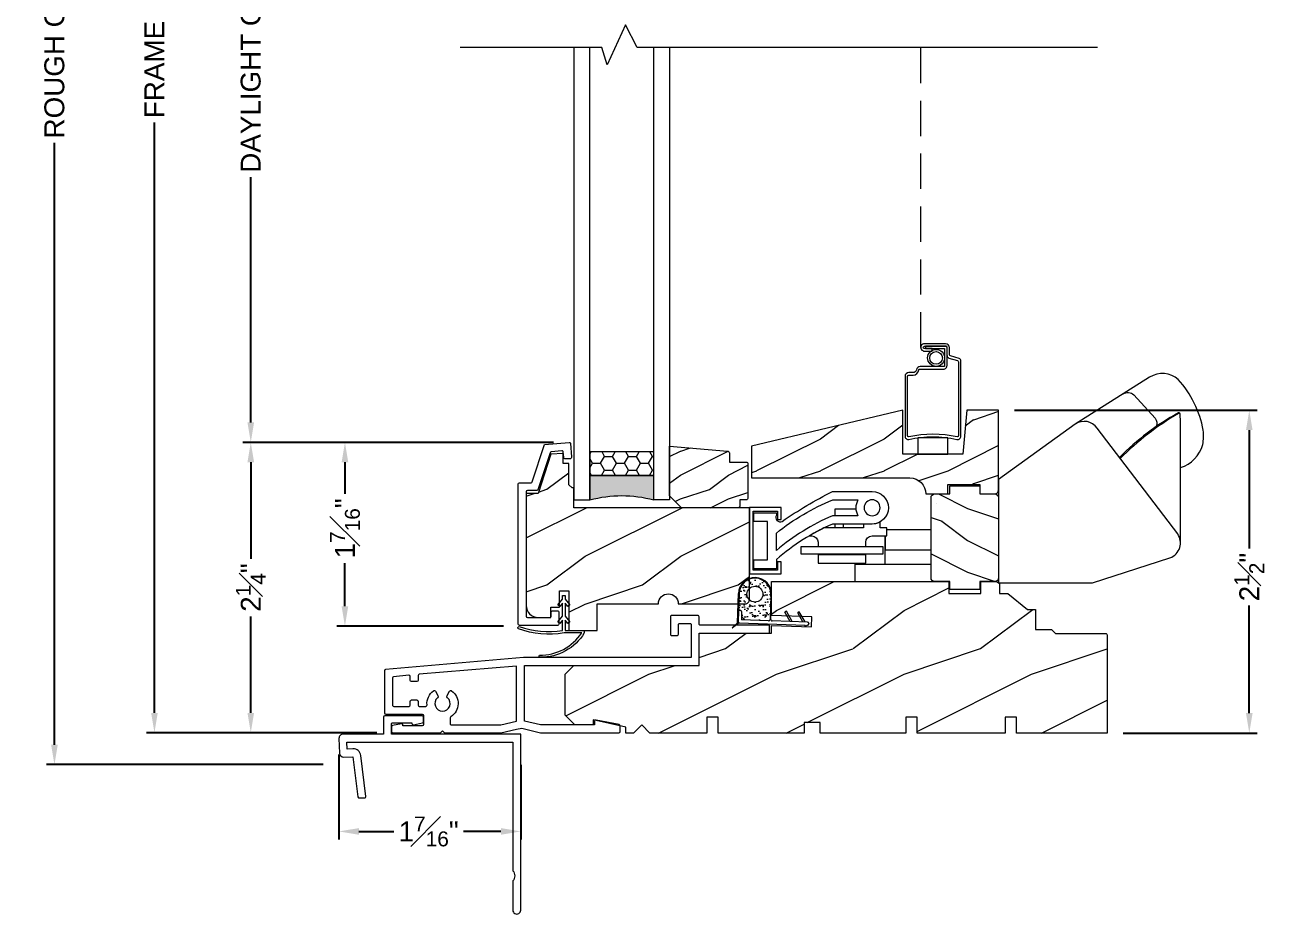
# Model space of a CAD drawing. Extents: x 75.1 to 84.8, y 7.9 to 23.
# Drawn here: x 75.11 to 84.82, y 7.92 to 14.89 of the extents above; entities that cross this region are included whole.
import ezdxf

# ---------------------------------------------------------------- set-up
doc = ezdxf.new("R2010")
doc.units = 0
doc.header["$MEASUREMENT"] = 0
doc.linetypes.add('DASHED', pattern=[0.4144736842105268, 0.2763157894736845, -0.1381578947368423])
doc.layers.get('0').update_dxf_attribs({"linetype": 'CONTINUOUS'})
doc.layers.get('DEFPOINTS').update_dxf_attribs({"linetype": 'CONTINUOUS'})
doc.layers.add('DIM', color=7, linetype='CONTINUOUS', lineweight=13)
doc.layers.add('PRODUCTS', color=7, linetype='CONTINUOUS', lineweight=13)
doc.styles.get("Standard").update_dxf_attribs({"font": 'arial.ttf'})
doc.dimstyles.get("Standard").update_dxf_attribs({"dimscale": 0, "dimtxt": 0.156, "dimasz": 0.156, "dimexe": 0.063, "dimexo": 0.125, "dimgap": 0.05, "dimtad": 0, "dimdec": 4, "dimzin": 0, "dimdsep": 46, "dimlunit": 4, "dimtxsty": 'Standard', "dimcen": 0.09, "dimclrd": 256, "dimclre": 256, "dimclrt": 256, "dimadec": 0, "dimazin": 0, "dimtfac": 0.75, "dimtdec": 4, "dimtix": 1, "dimtofl": 0, "dimtmove": 0, "dimatfit": 1, "dimfxl": 1, "dimfrac": 1, "dimtolj": 1, "dimtzin": 5, "dimarcsym": 0})

# ---------------------------------------------------------------- blocks, each defined once
blk = doc.blocks.new('*D11')
at = {"layer": 'DEFPOINTS', "color": 0, "ltscale": 2, "transparency": 16777216}
for p in [(77.61888089781391, 11.61930639693183), (79.37825487771705, 11.61930639693183), (78.98715633137746, 10.17770467155756)]:
    blk.add_point(p, dxfattribs=at)
at = {"layer": 'DIM', "lineweight": -2, "ltscale": 2, "transparency": 16777216}
for p, q in [((79.25325487771705, 11.61930639693183), (77.5558808978139, 11.61930639693183)), ((77.61888089781391, 11.46330639693183), (77.61888089781391, 11.21679004252866)), ((77.61888089781391, 10.33370467155756), (77.61888089781391, 10.67310518577559)), ((78.86215633137746, 10.17770467155756), (77.5558808978139, 10.17770467155756))]:
    blk.add_line(p, q, dxfattribs=at)
at = {"layer": 'DIM', "ltscale": 2, "transparency": 16777216}
for points in [[(77.59288089781391, 11.46330639693183), (77.6448808978139, 11.46330639693183), (77.61888089781391, 11.61930639693183)], [(77.59288089781391, 10.33370467155756), (77.6448808978139, 10.33370467155756), (77.61888089781391, 10.17770467155756)]]:
    blk.add_solid(points, dxfattribs=at)
at = {"layer": 'DIM', "ltscale": 2, "transparency": 16777216, "insert": (77.61888089781391, 10.94494761415214), "char_height": 0.156, "attachment_point": 5, "rotation": 90}
blk.add_mtext('\\A1;1{\\H0.750000x;\\S7#16;}"', dxfattribs=at)
blk = doc.blocks.new('*D12')
at = {"layer": 'DEFPOINTS', "color": 0, "ltscale": 2, "transparency": 16777216}
for p in [(76.88087259868595, 11.61930639693183), (79.37825487771705, 11.61930639693183), (77.99408971630433, 9.341916212525849)]:
    blk.add_point(p, dxfattribs=at)
at = {"layer": 'DIM', "lineweight": -2, "ltscale": 2, "transparency": 16777216}
for p, q in [((79.25325487771705, 11.61930639693183), (76.81787259868595, 11.61930639693183)), ((76.88087259868595, 11.46330639693183), (76.88087259868595, 10.70701580677522)), ((76.88087259868595, 9.49791621252585), (76.88087259868595, 10.25420680268245)), ((77.86908971630433, 9.341916212525849), (76.81787259868595, 9.341916212525849))]:
    blk.add_line(p, q, dxfattribs=at)
at = {"layer": 'DIM', "ltscale": 2, "transparency": 16777216}
for points in [[(76.85487259868596, 11.46330639693183), (76.90687259868595, 11.46330639693183), (76.88087259868595, 11.61930639693183)], [(76.85487259868596, 9.49791621252585), (76.90687259868595, 9.49791621252585), (76.88087259868595, 9.341916212525849)]]:
    blk.add_solid(points, dxfattribs=at)
at = {"layer": 'DIM', "ltscale": 2, "transparency": 16777216, "insert": (76.88087259868595, 10.48061130472885), "char_height": 0.156, "attachment_point": 5, "rotation": 90}
blk.add_mtext('\\A1;2{\\H0.750000x;\\S1#4;}"', dxfattribs=at)
blk = doc.blocks.new('*D16')
at = {"layer": 'DEFPOINTS', "color": 0, "ltscale": 2, "transparency": 16777216}
for p in [(76.88087259868595, 18.00252904074367), (79.37391852543658, 18.00252904074367), (79.37825487771705, 11.61930639693183)]:
    blk.add_point(p, dxfattribs=at)
at = {"layer": 'DIM', "lineweight": -2, "ltscale": 2, "transparency": 16777216}
for p, q in [((79.24891852543658, 18.00252904074367), (76.81787259868595, 18.00252904074367)), ((76.88087259868595, 17.84652904074367), (76.88087259868595, 15.92344159332615)), ((76.88087259868595, 11.77530639693183), (76.88087259868595, 13.69839384434935)), ((79.25325487771705, 11.61930639693183), (76.81787259868595, 11.61930639693183))]:
    blk.add_line(p, q, dxfattribs=at)
at = {"layer": 'DIM', "ltscale": 2, "transparency": 16777216}
for points in [[(76.85487259868596, 17.84652904074367), (76.90687259868595, 17.84652904074367), (76.88087259868595, 18.00252904074367)], [(76.85487259868596, 11.77530639693183), (76.90687259868595, 11.77530639693183), (76.88087259868595, 11.61930639693183)]]:
    blk.add_solid(points, dxfattribs=at)
at = {"layer": 'DIM', "ltscale": 2, "transparency": 16777216, "insert": (76.88087259868595, 14.81091771883776), "char_height": 0.156, "attachment_point": 5, "rotation": 90}
blk.add_mtext('\\A1;DAYLIGHT OPENING', dxfattribs=at)
blk = doc.blocks.new('*D17')
at = {"layer": 'DEFPOINTS', "color": 0, "ltscale": 2, "transparency": 16777216}
for p in [(76.12580588901416, 20.27987826213181), (77.9906566197296, 20.27987826213181), (77.99408971630433, 9.341916212525849)]:
    blk.add_point(p, dxfattribs=at)
at = {"layer": 'DIM', "lineweight": -2, "ltscale": 2, "transparency": 16777216}
for p, q in [((77.8656566197296, 20.27987826213181), (76.06280588901416, 20.27987826213181)), ((76.12580588901416, 20.12387826213181), (76.12580588901416, 15.50463314433954)), ((76.12580588901416, 9.49791621252585), (76.12580588901416, 14.1265185467952)), ((77.86908971630433, 9.341916212525849), (76.06280588901416, 9.341916212525849))]:
    blk.add_line(p, q, dxfattribs=at)
at = {"layer": 'DIM', "ltscale": 2, "transparency": 16777216}
for points in [[(76.09980588901416, 20.12387826213181), (76.15180588901416, 20.12387826213181), (76.12580588901416, 20.27987826213181)], [(76.09980588901416, 9.49791621252585), (76.15180588901416, 9.49791621252585), (76.12580588901416, 9.341916212525849)]]:
    blk.add_solid(points, dxfattribs=at)
at = {"layer": 'DIM', "ltscale": 2, "transparency": 16777216, "insert": (76.12580588901416, 14.81557584556739), "char_height": 0.156, "attachment_point": 5, "rotation": 90}
blk.add_mtext('\\A1;FRAME SIZE', dxfattribs=at)
blk = doc.blocks.new('*D18')
at = {"layer": 'DEFPOINTS', "color": 0, "ltscale": 2, "transparency": 16777216}
for p in [(75.3420543804217, 20.79123321158057), (77.9186566197296, 20.79123321158057), (77.57210921025555, 9.091916212525849)]:
    blk.add_point(p, dxfattribs=at)
at = {"layer": 'DIM', "lineweight": -2, "ltscale": 2, "transparency": 16777216}
for p, q in [((77.7936566197296, 20.79123321158057), (75.2790543804217, 20.79123321158057)), ((75.3420543804217, 20.63523321158057), (75.3420543804217, 15.91359358090162)), ((75.3420543804217, 9.247916212525851), (75.3420543804217, 13.96755811023313)), ((77.44710921025555, 9.091916212525849), (75.2790543804217, 9.09191621252585))]:
    blk.add_line(p, q, dxfattribs=at)
at = {"layer": 'DIM', "ltscale": 2, "transparency": 16777216}
for points in [[(75.3160543804217, 20.63523321158057), (75.3680543804217, 20.63523321158057), (75.3420543804217, 20.79123321158057)], [(75.3160543804217, 9.247916212525851), (75.3680543804217, 9.247916212525851), (75.3420543804217, 9.09191621252585)]]:
    blk.add_solid(points, dxfattribs=at)
at = {"layer": 'DIM', "ltscale": 2, "transparency": 16777216, "insert": (75.3420543804217, 14.94057584556739), "char_height": 0.156, "attachment_point": 5, "rotation": 90}
blk.add_mtext('\\A1;ROUGH OPENING', dxfattribs=at)
blk = doc.blocks.new('*D22')
at = {"layer": 'DEFPOINTS', "color": 0, "transparency": 16777216}
for p in [(77.57210921025555, 9.297210446475585), (78.99708971528091, 9.2147635890819), (77.57210921025555, 8.568234486408585)]:
    blk.add_point(p, dxfattribs=at)
at = {"layer": 'DIM', "lineweight": -2, "transparency": 16777216}
for p, q in [((77.57210921025555, 9.172210446475585), (77.57210921025555, 8.505234486408584)), ((78.99708971528091, 9.0897635890819), (78.99708971528091, 8.505234486408584)), ((77.72810921025555, 8.568234486408585), (78.00346736475798, 8.568234486408585)), ((78.8410897152809, 8.568234486408585), (78.54715222151104, 8.568234486408585))]:
    blk.add_line(p, q, dxfattribs=at)
at = {"layer": 'DIM', "transparency": 16777216}
for points in [[(77.72810921025555, 8.594234486408585), (77.72810921025555, 8.542234486408585), (77.57210921025555, 8.568234486408585)], [(78.8410897152809, 8.594234486408585), (78.8410897152809, 8.542234486408585), (78.99708971528091, 8.568234486408585)]]:
    blk.add_solid(points, dxfattribs=at)
at = {"layer": 'DIM', "transparency": 16777216, "insert": (78.27530979313451, 8.568234486408585), "char_height": 0.156, "attachment_point": 5}
blk.add_mtext('\\A1;1{\\H0.750000x;\\S7#16;}"', dxfattribs=at)
blk = doc.blocks.new('*D23')
at = {"layer": 'DEFPOINTS', "color": 0, "transparency": 16777216}
for p in [(82.7430967923772, 11.87091620489599), (84.70795063122074, 11.87091620489599), (83.59509047924382, 9.339916479554176)]:
    blk.add_point(p, dxfattribs=at)
at = {"layer": 'DIM', "lineweight": -2, "transparency": 16777216}
for p, q in [((82.8680967923772, 11.87091620489599), (84.77095063122074, 11.87091620489599)), ((84.70795063122074, 11.71491620489599), (84.70795063122074, 10.78801754782499)), ((84.70795063122074, 9.495916479554175), (84.70795063122074, 10.33864033090821)), ((83.72009047924382, 9.339916479554176), (84.77095063122074, 9.339916479554175))]:
    blk.add_line(p, q, dxfattribs=at)
at = {"layer": 'DIM', "transparency": 16777216}
for points in [[(84.68195063122074, 11.71491620489599), (84.73395063122074, 11.71491620489599), (84.70795063122074, 11.87091620489599)], [(84.68195063122074, 9.495916479554175), (84.73395063122074, 9.495916479554175), (84.70795063122074, 9.339916479554175)]]:
    blk.add_solid(points, dxfattribs=at)
at = {"layer": 'DIM', "transparency": 16777216, "insert": (84.70795063122074, 10.56332893936661), "char_height": 0.156, "attachment_point": 5, "rotation": 90}
blk.add_mtext('\\A1;2{\\H0.750000x;\\S1#2;}"', dxfattribs=at)
blk = doc.blocks.new('Frame-Colonial-Horiz Profile-C-WC BLOCK')
at = {"ltscale": 2}
h = blk.add_hatch(dxfattribs=at)
h.set_pattern_fill('WOOD1', color=256)
h.set_pattern_definition([(216.8699, (0.4, 1), (2.999999917824452, 2.000000123263317), [0.5, -4.5]), (206.5651, (1, 0.7), (-0.9999991579409075, -1.000001309396381), [1.118034, -1.118034]), (198.4349, (1, 0.2), (-2.000000434592961, -0.999998403222708), [0.632456, -2.529822])])
edge = h.paths.add_edge_path()
edge.add_line((4.180999999999983, -0.5299997329711923), (3.200000762939453, -0.5299997329711923))
edge.add_line((3.200000762939453, -0.5299997329711923), (3.200000762939453, -0.7839994430541992))
edge.add_line((3.200000762939453, -0.7839994430541992), (2.632000923156738, -0.7839994430541992))
edge.add_line((2.632000923156738, -0.7839994430541992), (2.632000923156738, -0.8439998626709002))
edge.add_line((2.632000923156738, -0.8439998626709002), (2.319191932678223, -0.833076477050783))
edge.add_line((2.319191932678223, -0.833076477050783), (2.316469192504883, -0.9110288619995135))
edge.add_line((2.316469192504883, -0.9110288619995135), (2.632000923156738, -0.9220476150512678))
edge.add_line((2.632000923156738, -0.9220476150512678), (2.632000923156738, -1.187999725341797))
edge.add_line((2.632000923156738, -1.187999725341797), (1.242000579833984, -1.187999725341797))
edge.add_line((1.242000579833984, -1.187999725341797), (1.242000579833984, -1.092999458312988))
edge.add_line((1.242000579833984, -1.092999458312988), (0.9920005798339844, -1.092999458312988))
edge.add_line((0.9920005798339844, -1.092999458312988), (0.9920005798339844, -1.188000679016113))
edge.add_line((0.9920005798339844, -1.188000679016113), (0.8750009536743164, -1.188000679016113))
edge.add_arc((0.8750016473342311, -1.156999848034858), 0.03100083098901623, 179.9999999999996, 269.99871797676815, ccw=False)
edge.add_line((0.8440008163452148, -1.156999848034857), (0.8440008163452148, -1.094000816345213))
edge.add_line((0.8440008163452148, -1.094000816345213), (0.781001091003418, -1.094000816345213))
edge.add_line((0.781001091003418, -1.094000816345213), (0.6260004043579102, -0.9690008163452148))
edge.add_line((0.6260004043579102, -0.9690008163452148), (0.5630006790161133, -0.9690008163452166))
edge.add_line((0.5630006790161133, -0.9690008163452166), (0.5630006790161133, -0.8130006790161133))
edge.add_line((0.5630006790161133, -0.8130006790161133), (0.4380006790161133, -0.8130006790161133))
edge.add_line((0.4380006790161133, -0.8130006790161133), (0.4060001373291016, -0.781001091003418))
edge.add_line((0.4060001373291016, -0.781001091003418), (0.01599884033203125, -0.781001091003418))
edge.add_arc((0.01600021893258508, -0.7650008721302239), 0.01600021893258508, 179.999999999996, 269.9950633179584, ccw=False)
edge.add_line((0, -0.765000872130221), (0, 0))
edge.add_line((0, 0), (0.711359977722168, 0))
edge.add_line((0.711359977722168, 0), (0.711359977722168, -0.1250000000000009))
edge.add_line((0.711359977722168, -0.1250000000000009), (0.7563600540161133, -0.125))
edge.add_line((0.7563600540161133, -0.125), (0.8013601303100586, -0.1250000000000009))
edge.add_line((0.8013601303100586, -0.1250000000000009), (0.8013601303100586, -8.881784197001252e-16))
edge.add_line((0.8013601303100586, -8.881784197001252e-16), (1.490641593933105, -8.881784197001252e-16))
edge.add_line((1.490641593933105, -8.881784197001252e-16), (1.490641593933105, -0.1250000000000009))
edge.add_line((1.490641593933105, -0.1250000000000009), (1.535641670227051, -0.125))
edge.add_line((1.535641670227051, -0.125), (1.580641746520996, -0.1250000000000009))
edge.add_line((1.580641746520996, -0.1250000000000009), (1.580641746520996, -8.881784197001252e-16))
edge.add_line((1.580641746520996, -8.881784197001252e-16), (2.250999999999976, 8.881784197001252e-16))
edge.add_line((2.250999999999976, 8.881784197001252e-16), (2.250999999999976, -0.08200000000000163))
edge.add_line((2.250999999999976, -0.08200000000000163), (2.375999999999976, -0.08200000000000163))
edge.add_line((2.375999999999976, -0.08200000000000163), (2.375999999999976, 0))
edge.add_line((2.375999999999976, 0), (3.049204038146968, 0))
edge.add_line((3.049204038146968, 0), (3.049204038146968, -0.125))
edge.add_line((3.049204038146968, -0.125), (3.09420603814695, -0.125))
edge.add_line((3.09420603814695, -0.125), (3.139204038146971, -0.125))
edge.add_line((3.139204038146971, -0.125), (3.139204038146971, 0))
edge.add_line((3.139204038146971, 0), (3.585000038146973, -8.881784197001252e-16))
edge.add_line((3.585000038146973, -8.881784197001252e-16), (3.649999618530273, -0.06499958038330345))
edge.add_line((3.649999618530273, -0.06499958038330345), (3.714999198913574, 0))
edge.add_line((3.714999198913574, 0), (3.774005889892578, 0))
edge.add_line((3.774005889892578, 0), (3.774005889892578, -0.04599952697753817))
edge.add_line((3.774005889892578, -0.04599952697753817), (4.02900505065918, -0.1040019989013672))
edge.add_line((4.02900505065918, -0.1040019989013672), (4.02900505065918, -0.06400203704833984))
edge.add_line((4.02900505065918, -0.06400203704833984), (4.173004150390625, -0.06400203704833984))
edge.add_line((4.173004150390625, -0.06400203704833984), (4.25, -0.1409978866577166))
edge.add_line((4.25, -0.1409978866577166), (4.25, -0.4609997329711923))
edge.add_line((4.25, -0.4609997329711923), (4.180999999999983, -0.5299997329711923))
blk.add_lwpolyline([(4.180999999999983, -0.5299997329711923), (3.200000762939453, -0.5299997329711923), (3.200000762939453, -0.7839994430541992), (2.632000923156738, -0.7839994430541992), (2.632000923156738, -0.8439998626709002), (2.319191932678223, -0.833076477050783), (2.316469192504883, -0.9110288619995135), (2.632000923156738, -0.9220476150512678), (2.632000923156738, -1.187999725341797), (1.242000579833984, -1.187999725341797), (1.242000579833984, -1.092999458312988), (0.9920005798339844, -1.092999458312988), (0.9920005798339844, -1.188000679016113), (0.8750009536743164, -1.188000679016113, -0.4142070087483077), (0.8440008163452148, -1.156999848034857), (0.8440008163452148, -1.094000816345213), (0.781001091003418, -1.094000816345213), (0.6260004043579102, -0.9690008163452148), (0.5630006790161133, -0.9690008163452166), (0.5630006790161133, -0.8130006790161133), (0.4380006790161133, -0.8130006790161133), (0.4060001373291016, -0.781001091003418), (0.01599884033203125, -0.781001091003418, -0.4141883265214503), (0, -0.7650008721302228), (0, -0.7650008721302228), (0, -0.765000872130221), (0, 0), (0, 1.831867990631508e-15), (0, 0), (0.711359977722168, 0), (0.711359977722168, -0.1250000000000009), (0.7563600540161133, -0.125), (0.8013601303100586, -0.1250000000000009), (0.8013601303100586, -8.881784197001252e-16), (1.490641593933105, -8.881784197001252e-16), (1.490641593933105, -0.1250000000000009), (1.535641670227051, -0.125), (1.580641746520996, -0.1250000000000009), (1.580641746520996, -8.881784197001252e-16), (2.250999999999976, 8.881784197001252e-16), (2.250999999999976, -0.08200000000000163), (2.375999999999976, -0.08200000000000163), (2.375999999999976, 0), (3.049204038146968, 0), (3.049204038146968, -0.125), (3.09420603814695, -0.125), (3.139204038146971, -0.125), (3.139204038146971, 0), (3.585000038146973, -8.881784197001252e-16), (3.649999618530273, -0.06499958038330345), (3.714999198913574, 0), (3.774005889892578, 0), (3.774005889892578, -0.04599952697753817), (4.02900505065918, -0.1040019989013672), (4.02900505065918, -0.06400203704833984), (4.173004150390625, -0.06400203704833984), (4.25, -0.1409978866577166), (4.25, -0.4609997329711923)], format="xyb", close=True)
blk = doc.blocks.new('Weather Strip-Casement Frame-Horiz BLOCK')
h = blk.add_hatch()
h.set_pattern_fill('AR-SAND', color=256, scale=0.03, angle=358, style=0)
h.set_pattern_definition([(35.50000000000004, (0, 0), (0.0001287058654531076, 0.05783545309583213), [0, -0.0456, 0, -0.051, 0, -0.04875]), (5.49999999999998, (0, 0), (0.05601570247242316, 0.08275987721426949), [0, -0.0246, 0, -0.0411, 0, -0.01575]), (325.5, (-0.03687752151700463, 0.00128779142832228), (0.09337326926372597, -0.0030907913232259), [0, -0.015, 0, -0.05399999999999999, 0, -0.07049999999999998]), (315.5000000000001, (-0.03687752151700463, 0.00128779142832228), (0.09104777366855697, 0.02316685809511563), [0, -0.0075, 0, -0.03539999999999999, 0, -0.0405])])
h.paths.add_polyline_path([(0.2755409240598397, -0.0566865145495985, -0.4142811765238232), (0.2868942963937684, -0.04604449500591201), (0.5007796773765847, -0.05298647332921291), (0.4986711208771908, -0.1179520190563785, 0.414213560846989), (0.5083423742942443, -0.1282721226490704), (0.5133381780321997, -0.1284342691272293, -0.384695919187163), (0.5229763117480672, -0.1397525535161108), (0.5191161608726702, -0.2586854862014807, -1), (0.2692479552233635, -0.2505756300751294)])
h.paths.add_polyline_path([(0.3317167342397056, -0.2526069669396271, 1), (0.4566509470457163, -0.2566618985724141, 1)], flags=16)
at = {"linetype": 'Continuous'}
for p, q in [((-0.01713484451943259, -0.01116400191879841), (0, 0)), ((0, 0), (-0.0003799948227083405, -0.01170780628200774)), ((0.5186211583767601, -0.02851748080240668), (0.5704858007411815, 0.01009591897911832)), ((0.5315755215760305, -0.02897323904245042), (0.5717507550123457, 0.008676079122089675)), ((0.57285101892424, 0.009708090928473467), (0.57285101892424, 0.009708090928473467)), ((-0.02858478160862887, -0.02479967528404359), (-0.028487454920338, -0.02180099755358711)), ((-0.01794581775740767, -0.03615044121510635), (0.2599075049186581, -0.04516859726771472)), ((0.5187343943081544, -0.02855646054767647), (-0.0003799948227083405, -0.01170780628200774)), ((0.001043266077971339, -0.03676676107651566), (0.04678706284548184, -0.1169470835372124)), ((0.01803877055743897, -0.0376571086183688), (0.05901203301624491, -0.1094776395898478)), ((0.1018759283642225, -0.04037817225304785), (0.1476197251317046, -0.1205584947137446)), ((0.1188714328436902, -0.04126851979490098), (0.1593951054850891, -0.1123006221808218)), ((0.2705445624267497, -0.05651930132548699), (0.2642513061529144, -0.2504172729212755)), ((0.2692479552233635, -0.2505756300751329), (0.2755409240598397, -0.0566865145495985)), ((0.2868942964161079, -0.04604449500663677), (0.5007796773766131, -0.05298647332921469)), ((0.4986711208771908, -0.1179520190563785), (0.5007796773766131, -0.05298647332921469)), ((0.5236575367555361, -0.1187637138120863), (0.5262446137764414, -0.03905474203541459)), ((0.5315755215760305, -0.02897323904245042), (0.5240916375446432, -0.2595549713293863)), ((0.5315755215760305, -0.02897323904245042), (0.5307645483380554, -0.05395967833876014)), ((0.5315755215760305, -0.02897323904245042), (0.5315755215760305, -0.02897323904245042)), ((0.04678706284548184, -0.1169470835372124), (0.05901203301624491, -0.1094776395898478)), ((0.1476197251317046, -0.1205584947137446), (0.1593951054850891, -0.1123006221808218)), ((0.5033451274545371, -0.1281099293328261), (0.5033451274545371, -0.1281099293328261)), ((0.5033451274545371, -0.1281099293328261), (0.5033451274545371, -0.1281099293328261)), ((0.5133381780321997, -0.1284342691272293), (0.5083423742942443, -0.1282721226490704)), ((0.5191161608726702, -0.2586854862014807), (0.5229738991976944, -0.1398268852464319))]:
    blk.add_line(p, q, dxfattribs=at)
blk.add_circle((0.3941838406427109, -0.2546344327560206), 0.0625)
for centre, radius, start, end in [((0.5708239927321586, 0.009123816489111647), 0.001029250734188283, 334.2138840159004, 109.1826561716313), ((-0.01758831491645196, -0.02515407497124755), 0.01100217609613621, 178.1540815823183, 268.1379128955914), ((-0.01749115082751018, -0.02216040699796906), 0.01100217609613621, 88.14414733362045, 178.1279786468955), ((0.2595514556661271, -0.05616175269300072), 0.01099891982308574, 358.1371227590623, 88.14493747015644), ((0.2865373918191949, -0.05704088066907609), 0.01100217608151632, 88.14102999830592, 178.1542564804967), ((0.5150019035829132, -0.03916224876272523), 0.01124322419022564, 0.5478655861878368, 71.2218042436456), ((0.5086667993820697, -0.1182764441441932), 0.01000094200221275, 178.1410301146018, 268.1410301146071), ((0.5136618816686394, -0.1184385672065407), 0.01000094200221275, 268.1451658939571, 358.1368943352566), ((0.5118904246265288, -0.1394299490447644), 0.01109058009831797, 357.9489235828571, 82.49925894414247), ((0.3941838406427109, -0.2546344327560206), 0.1300009536734751, 178.1410301146068, 358.1410301146068), ((0.3941820580480453, -0.2546305581383077), 0.1249998900189603, 178.1410301146068, 358.1410301146068)]:
    blk.add_arc(centre, radius, start, end, dxfattribs=at)
blk = doc.blocks.new('Sill Cover Holder-Profile 2544 BLOCK')
at = {"ltscale": 2}
h = blk.add_hatch(dxfattribs=at)
h.set_pattern_fill('WOOD1', color=256, scale=0.5)
h.set_pattern_definition([(216.8699, (0.2, 0.5), (1.499999958912226, 1.000000061631658), [0.25, -2.25]), (206.5651, (0.5, 0.35), (-0.4999995789704538, -0.5000006546981903), [0.559017, -0.559017]), (198.4349, (0.5, 0.1), (-1.000000217296481, -0.499999201611354), [0.316228, -1.264911])])
h.paths.add_polyline_path([(0.382000000000005, 0.6560000000000088, 0.4142135623730684), (0.3509999999999991, 0.6870000000000118), (0.2340000000000373, 0.6870000000000118), (0.2340000000000373, 0.75), (0, 0.75), (0, 0.6870000000000118), (-0.1170000000000511, 0.6870000000000065, 0.4142135623730817), (-0.1480000000000246, 0.6560000000000317), (-0.1480000000000246, 0.03100000000003789, 0.4142135623730107), (-0.1170000000000294, 3.375077994860476e-14), (0, 5.551115123125783e-17), (-1.387778780781446e-17, -0.06299999999998807), (0.2340000000000373, -0.06299999999998829), (0.2340000000000372, 0), (0.3510000000000391, 3.375077994860476e-14, 0.4142135623730375), (0.3820000000000618, 0.03100000000006825)])
at = {"linetype": 'Continuous', "ltscale": 0.25}
blk.add_lwpolyline([(0.2340000000000373, -0.06299999999998818), (0.2340000000000373, 0), (0.3509999999999991, 3.375077994860476e-14, 0.414213562373095), (0.3820000000000618, 0.03100000000003433), (0.382000000000005, 0.6560000000000059, 0.414213562373095), (0.3509999999999991, 0.6870000000000118), (0.2340000000000373, 0.6870000000000118), (0.2340000000000373, 0.75), (0, 0.75), (0, 0.6870000000000118), (-0.1170000000000755, 0.6870000000000065, 0.414213562373095), (-0.1480000000000246, 0.6560000000000059), (-0.1480000000000246, 0.03100000000003433, 0.4142135623730784), (-0.1170000000000186, 3.375077994860476e-14), (0, 0), (0, -0.06299999999998818)], format="xyb", close=True, dxfattribs=at)
blk = doc.blocks.new('Screen-Frame Aluminum BLOCK')
blk.add_lwpolyline([(0.1086269361397569, -0.630270928801167, 0.333390721706602), (0.09435402392884384, -0.6111084533489475), (0.026136456105462, -0.5907202733011445, -0.3343656451637382), (0.01900000000000546, -0.5811390355750348), (0.01900000000000546, -0.003000000000042746, -0.3796156333285436), (0.03000000000000114, 0.007999999999981355, 0.1096236335789763), (0.4080000000000155, 0.007999999999981355, -0.3819406603298541), (0.4190000000000111, -0.003000000000014325), (0.4190000000000111, -0.4664841322398274, -0.3793587876943186), (0.4080000000000155, -0.4774841322398515), (0.3749778618868618, -0.4774841322398515, 0.3879487536236223), (0.3292287432446983, -0.5186501202151987, -0.450039698228427), (0.3222279288151242, -0.5244841322398486), (0.1376269361397533, -0.5244841322398486, 0.428927624524485), (0.1086269361397569, -0.5534841322398449), (0.1086269361397569, -0.6944841322398361, 0.4649657458081206), (0.1176269361397715, -0.7034841322398222), (0.2768601893226048, -0.7034841322398222), (0.2768601893226048, -0.6844841322398452), (0.1276269361397624, -0.6844841322398452), (0.1276269361397624, -0.5434841322398256), (0.3180000000000121, -0.5434841322398256, 0.4500136066845264), (0.3480000000000132, -0.5184841322398483, -0.3297948542621193), (0.3740000000000236, -0.4964841322398286), (0.4080000000000155, -0.4964841322398286, 0.414213562373095), (0.4380000000000166, -0.4664841322398274), (0.4380000000000166, -2.208886081689343e-05, 0.500619868924907), (0.4070486091093528, 0.02696364646840266, -0.1115300309248687), (0.0309559130529351, 0.02698476663633187, 0.4975730943278163), (0, 0), (0, -0.5875874011301505, 0.3314939011365562), (0.01427291221020255, -0.6067498765821426), (0.08249048003466442, -0.6271380566331004, -0.331493901136544), (0.08962693613975148, -0.6367192943590965), (0.0896269361397799, -0.6924841322398549, 0.414213562373095), (0.1196269361397526, -0.7224841322398561), (0.2842279288151133, -0.7224841322398277, 1.054015662654757), (0.2842279288151133, -0.6654841322398397), (0.2262626903878697, -0.6654841322398397), (0.2262626903878697, -0.6844841322398452), (0.285227928815118, -0.6844841322398452, -1.067592559345529), (0.285227928815118, -0.7034841322398222), (0.1186269361397763, -0.7034841322398506, -0.4292392643948575), (0.1086269361397569, -0.6924841322398265)], format="xyb")
at = {"ltscale": 2}
blk.add_circle((0.194261323917658, -0.6122554400368161), 0.06663438777788927, dxfattribs=at)
blk.add_circle((0.194261323917658, -0.6122554400368161), 0.049809)
blk = doc.blocks.new('MAXUM AWNING OPERATOR')
for p, q in [((-3.013258887081918, 0.8831769255406474), (-3.179897791906342, 0.700137561390898)), ((-1.46986912558998, 0.02856413000175451), (-1.46986912558998, 0.02856413000175451)), ((-1.42387088628135, -0.1752039821084281), (-1.078772401769129, -0.1752039821084281)), ((-0.7367724017691444, -0.1610426215636096), (-0.7367724017691444, -0.1301706721790623)), ((-0.6717724017691467, -0.1610426215636096), (-0.6717724017691467, -0.1301706721790623)), ((-1.063488618970894, -0.2230426215636072), (-1.063488618970894, -0.3336532735135052)), ((-1.063488618970894, -0.3336532735135052), (-1.42387088628135, -0.3336532735135052)), ((-0.846772401769158, -0.3672061336672385), (-0.846772401769158, -0.3710426215636033)), ((-0.6037724017691062, -0.3710426215636033), (-0.6037724017691062, -0.3672061336672385))]:
    blk.add_line(p, q)
for points in [[(-3.379304578093581, 0.312708502173729, -0.2577202946065811), (-3.55370391398543, 0.4937619801160853, -0.07113974553753245), (-3.558070043034718, 0.6049510487170213, -0.1375129773870565), (-3.362256881322253, 1.003605915903615, -0.3298243413083082), (-3.137473062153276, 1.021602562683507), (-2.554390233152162, 0.6535201290195065)], [(-3.379304578093581, -0.2769910812595011), (-3.379304578093581, 0.6738862753922437), (-3.377814998073518, 0.7282557070559736, -0.5893186741928219), (-3.363006591339342, 0.7410652962667488, -0.07489935009410063), (-2.90151425557508, 0.3917759224267119)], [(-3.377814998073518, 0.7282557070559736, -0.5709549985502801), (-3.362748321125366, 0.7366010448374087, -0.06396105568055405), (-2.907632346701917, 0.3837489085144288)]]:
    blk.add_lwpolyline(points, format="xyb")
for points in [[(-3.3576982823962, -0.2067433630717286), (-2.726409821136599, 0.6215151829572623, -0.4082745258429494), (-2.554390233152162, 0.6535201290194781), (-1.953868844010969, 0.2203168212119468), (-1.953868844010969, -0.5913124235576728), (-2.688830248641864, -0.5913124235576728), (-3.297140594902999, -0.3944222341274948, -0.4885550661788315)], [(-0.2117740892974211, -0.06144398305512766, -0.7290460402936123), (-0.2561438154529014, -0.1090813047820376, 0.03077153407979745), (-0.6507724017691316, 0.1248293278209616), (-0.9622724017691553, 0.1248293278209616, 0.9999999999999999), (-0.9622724017691553, -0.1301706721790623), (-0.6507724017691316, -0.1301706721790623, -0.07451965804099611), (-0.2117740892974211, -0.4076768028740076), (-0.211774089297478, -0.4810041470925768), (-0.03377408929748071, -0.4810041470925768), (-0.03377408929748071, -0.4110041470925836), (-0.141774089297428, -0.4110041470925836), (-0.141774089297428, -0.1115682770942925), (-0.03377408929748071, -0.1115682770942925), (-0.03377408929748071, -0.04156827709428512), (-0.211774089297478, -0.04156827709428512)], [(-0.2117740892974211, -0.2011323406368462, 0.07152224387999521), (-0.6537504720819811, 0.05982932782094963), (-0.8511418479146187, 0.05982932782094963, -0.261911138328572), (-0.8511418479146187, -0.06517067217906458), (-0.6507724017691316, -0.06517067217906458, -0.07213813309734822), (-0.2117740892974211, -0.3363851124304489)], [(-0.9117724017690989, -0.3060426215635914), (-0.9117724017691557, -0.2730426215635902, 0.414213562373095), (-0.9617724017691671, -0.223042621563593), (-1.078772401769129, -0.223042621563593), (-1.078772401769129, -0.1610426215635954), (-1.024772401769155, -0.1610426215635954), (-1.024772401769155, -0.1138012260335159, 0.1287836414149484), (-0.9622724017691553, -0.1301706721790481), (-0.8939381009626004, -0.1301706721790481), (-0.8939381009626004, -0.1610426215635954), (-0.5844787813783228, -0.1610426215635954, -0.01866440338265577), (-0.4693567507420084, -0.223042621563593), (-0.4887724017690971, -0.223042621563593, 0.414213562373095), (-0.5387724017691653, -0.2730426215635902), (-0.5387724017691653, -0.3060426215635914), (-0.846772401769158, -0.3060426215635914)]]:
    blk.add_lwpolyline(points, format="xyb", close=True)
for points in [[(-0.02999999999997272, -0.02999999999998693), (-0.2199999999999136, -0.03000000000000114), (-0.2199999999999704, -0.09399999999999409), (-0.25, -0.09399999999999409), (-0.25, 0), (0, 0), (7.624391514582385e-06, -0.5214358699982853), (-0.25, -0.5214358699982853), (-0.25, -0.4274358699982912), (-0.2199999999999704, -0.4274358699982912), (-0.2199999999999704, -0.4914358699982841), (-0.02999999999997272, -0.4914358699982841)], [(-0.9117724017690989, -0.3710426215636033), (-0.5387724017691653, -0.3710426215636033), (-0.5387724017691653, -0.4360426215636011), (-0.9117724017690989, -0.4360426215636011), (-0.9117724017690989, -0.3710426215636033)]]:
    blk.add_lwpolyline(points, close=True)
for points in [[(-0.6717724017691467, -0.06517067217906458), (-0.6717724017691467, -0.0121706721790531), (-0.8351268159236156, -0.0121706721790531)], [(-1.063488618970894, -0.4442639254634031), (-1.063488618970894, -0.2230426215636072)], [(-1.045655112529801, -0.3672061336672954), (-0.4048896910084636, -0.3672061336672243), (-0.4048896910084636, -0.3060426215636056), (-1.045655112529801, -0.3060426215636056), (-1.045655112529801, -0.3672061336672243)], [(-0.8281491461428914, -0.5819581393712152), (-0.8281491461428914, -0.4442639254634031), (-1.42387088628135, -0.4442639254634031)]]:
    blk.add_lwpolyline(points)
blk.add_circle((-0.9622724017691553, -0.002670672179064582), 0.06250000000000178)
for centre, radius, start, end in [((-2.966376112886564, 0.8283457649611368), 0.0721418788689807, 59.97746116920202, 130.5317294380858), ((-3.128738495791936, 0.6592352256909582), 0.06550018812670363, 141.3573373386989, 202.2912759802388)]:
    blk.add_arc(centre, radius, start, end)
blk = doc.blocks.new('Sash-Profile-C-WC Narrow BLOCK')
at = {"ltscale": 2}
h = blk.add_hatch(dxfattribs=at)
h.set_pattern_fill('WOOD1', color=256, scale=0.75, style=0)
h.set_pattern_definition([(216.8699, (0.3, 0.75), (2.249999938368339, 1.500000092447488), [0.375, -3.375]), (206.5651, (0.75, 0.5249999999999999), (-0.7499993684556807, -0.7500009820472855), [0.8385255, -0.8385255]), (198.4349, (0.75, 0.15), (-1.500000325944721, -0.749998802417031), [0.474342, -1.8973665])])
edge = h.paths.add_edge_path()
edge.add_line((-0.375, -0.326000000000036), (-0.3749999999999716, -0.4822504272460861))
edge.add_line((-0.3749999999999716, -0.4822504272460861), (-0.3597188162640634, -0.4822504272460861))
edge.add_line((-0.3597188162640634, -0.4822504272460861), (-0.3347188162640578, -0.5072504272460634))
edge.add_line((-0.3347188162640578, -0.5072504272460634), (-0.3347188162640578, -0.6739999999999924))
edge.add_line((-0.3347188162640578, -0.6739999999999924), (-0.2899999999999636, -0.6739999999999924))
edge.add_line((-0.2899999999999636, -0.6739999999999924), (-0.2899999999999636, -0.7537784979566737))
edge.add_line((-0.2899999999999636, -0.7537784979566737), (-0.1938173452905971, -0.7463158852398095))
edge.add_line((-0.1938173452905971, -0.7463158852398095), (-0.09399999999996567, -0.4390000000000072))
edge.add_line((-0.09399999999996567, -0.4390000000000072), (2.842170943040401e-14, -0.4390000000000072))
edge.add_line((2.842170943040401e-14, -0.4390000000000072), (0, 0.4390000000000072))
edge.add_arc((-0.09399999999999673, 0.4390000000000045), 0.09399999999999673, 1.624113028832491e-12, 89.9999999999984)
edge.add_line((-0.09399999999999409, 0.5330000000000013), (-0.1949999999999648, 0.5330000000000013))
edge.add_line((-0.1949999999999648, 0.5330000000000013), (-0.1949999999999648, 0.4529999999999887))
edge.add_line((-0.1949999999999648, 0.4529999999999887), (-0.2609999999999673, 0.4529999999999887))
edge.add_line((-0.2609999999999673, 0.4529999999999887), (-0.2609999999999673, 0.3229999999999933))
edge.add_line((-0.2609999999999673, 0.3229999999999933), (-0.3359999999999559, 0.3229999999999933))
edge.add_line((-0.3359999999999559, 0.3229999999999933), (-0.3359999999999559, 0.6350000000000051))
edge.add_line((-0.3359999999999559, 0.6350000000000051), (-0.5569999999999595, 0.6350000000000051))
edge.add_line((-0.5569999999999595, 0.6350000000000051), (-0.5569999999999595, 0.4260000000000019))
edge.add_line((-0.5569999999999595, 0.4260000000000019), (-1.037000000000035, 0.4260000000000019))
edge.add_arc((-1.115000000000038, 0.4260000000000019), 0.07800000000000296, -180, 0, ccw=False)
edge.add_line((-1.19300000000004, 0.4260000000000019), (-1.717999999999989, 0.4260000000000304))
edge.add_arc((-1.717999999999995, 0.3940000000000249), 0.03200000000000541, 89.99999999999046, 180.0000000000094)
edge.add_line((-1.75, 0.3940000000000197), (-1.749999999999972, -0.3260000000000076))
edge.add_line((-1.749999999999972, -0.3260000000000076), (-0.375, -0.326000000000036))
at = {"linetype": 'Continuous'}
blk.add_lwpolyline([(-0.375, -0.326000000000036), (-0.3749999999999716, -0.4822504272460861), (-0.3597188162640634, -0.4822504272460861), (-0.3347188162640578, -0.5072504272460634), (-0.3347188162640578, -0.6739999999999924), (-0.2899999999999636, -0.6739999999999924), (-0.2899999999999636, -0.7537784979566737), (-0.1938173452905971, -0.7463158852398095), (-0.09399999999996567, -0.4390000000000072), (2.842170943040401e-14, -0.4390000000000072), (0, 0.4390000000000072, 0.4142135623730786), (-0.09399999999999409, 0.5330000000000013), (-0.1949999999999648, 0.5330000000000013), (-0.1949999999999648, 0.4529999999999887), (-0.2609999999999673, 0.4529999999999887), (-0.2609999999999673, 0.3229999999999933), (-0.3359999999999559, 0.3229999999999933), (-0.3359999999999559, 0.6350000000000051), (-0.5569999999999595, 0.6350000000000051), (-0.5569999999999595, 0.4260000000000019), (-1.037000000000035, 0.4260000000000019, -1), (-1.19300000000004, 0.4260000000000019), (-1.717999999999989, 0.4260000000000304, 0.4142135623731917), (-1.75, 0.3940000000000197), (-1.749999999999972, -0.3260000000000076)], format="xyb", close=True, dxfattribs=at)
blk = doc.blocks.new('3566-Sash-Narrow BLOCK')
blk.add_lwpolyline([(-0.1452602907973528, -0.8588859472698935), (-0.1443570350916161, -0.8588072347461875), (-0.3381236048428207, -0.8756926589046614, -0.4203264625170721), (-0.3489816609256025, -0.8664506203914115), (-0.3562143223697944, -0.7630187429303845, -0.4348123749609328), (-0.3402866417665109, -0.745938396628155), (-0.3102762109102741, -0.745938396628155, -0.3939104756149421), (-0.2943485303069906, -0.7607911990779002), (-0.2916685941539754, -0.7991160715913601, 0.4203264625170764), (-0.2808105380711936, -0.8083581101046136), (-0.1972215707850182, -0.800266544044927, 0.2965835828286902), (-0.188713746331473, -0.7934825905182947), (-0.09255150775646825, -0.5042889654842106, -0.3230253044241456), (-0.08308218158319391, -0.497458582901853), (-0.00997910898499299, -0.4974585829018565, 0.4142135623731037), (0, -0.4874794739168635), (0, 0.4874794739168635, 0.4142135623730951), (-0.00997910898499299, 0.497458582901853), (-0.1856114271208753, 0.497458582901853, 0.4142135623730993), (-0.1955905361058399, 0.4874794739168635), (-0.1955905361058399, 0.4605358796573853, -0.4142135623731004), (-0.2115571104818343, 0.4445693052813979), (-0.2414944374368133, 0.4445693052813979, -0.4142135623730869), (-0.2574610118128078, 0.4605358796573853), (-0.2574610118128078, 0.5493499496238137, -0.4142135623731037), (-0.2474819028278148, 0.5593290586088031), (0.0518913667219465, 0.5593290586088031, -0.4142135623730951), (0.06187047570693949, 0.5493499496238137), (0.06187047570693949, -0.5493499496238137, -0.4142135623730951), (0.0518913667219465, -0.5593290586088031), (-0.03845600471200328, -0.5593290586088031, 0.328454825572407), (-0.04798532591232174, -0.5663459634152588)], format="xyb", close=True)
blk = doc.blocks.new('Glazing Bead-2227-Casement BLOCK')
at = {"ltscale": 2}
h = blk.add_hatch(dxfattribs=at)
h.set_pattern_fill('WOOD1', color=256, scale=0.375)
h.set_pattern_definition([(216.8699, (0.15, 0.375), (1.124999969184169, 0.7500000462237438), [0.1875, -1.6875]), (206.5651, (0.375, 0.2625), (-0.3749996842278404, -0.3750004910236427), [0.41926275, -0.41926275]), (198.4349, (0.375, 0.07500000000000001), (-0.7500001629723605, -0.3749994012085155), [0.237171, -0.9486832500000001])])
h.paths.add_polyline_path([(5.551115123125783e-17, 0.3909999999999982), (-0.09399999999999409, 0.4849999999999994), (-0.5350000000000072, 0.4849999999999994, 0.4142135623730951), (-0.5510000000000161, 0.4689999999999905), (-0.5510000000000161, 0.421999999999997), (-0.5980000000000096, 0.421999999999997, 0.4142135623730951), (-0.6140000000000043, 0.4060000000000024), (-0.6140000000000043, 0.1409999999999947, 0.4142135623730951), (-0.5980000000000096, 0.125), (-0.4689999999999941, 0.125), (-0.4689999999999941, 0.05484215458977448, 0.3923998367047263), (-0.4541996214292116, 0.03888718958114623), (0, 5.551115123125783e-17)])
blk.add_lwpolyline([(-0.5980000000000132, 0.421999999999997), (-0.5510000000000161, 0.421999999999997), (-0.5510000000000161, 0.4690000000000012, -0.414213562373095), (-0.5349999999999966, 0.4849999999999994), (-0.09399999999999409, 0.4849999999999994), (0, 0.3909999999999982), (0, 0), (-0.4541996214292112, 0.03888718958114623, -0.3923998367046706), (-0.4689999999999941, 0.05484215458977104), (-0.4689999999999941, 0.125), (-0.5980000000000132, 0.125, -0.414213562373095), (-0.6140000000000043, 0.1409999999999982), (-0.6140000000000043, 0.4059999999999988, -0.414213562373095)], format="xyb", close=True)
blk = doc.blocks.new('C-WC-Sash WS BLOCK')
at = {"linetype": 'Continuous'}
blk.add_lwpolyline([(0.1695594787597656, 0), (0.1695594787597656, -0.08043418959009063), (0.1910781860351562, -0.05503368377685458), (0.2069091796875, -0.06725406646728516), (0.1695613861083984, -0.1113424301147452), (0.1695613861083984, -0.2140903472900391), (0.1910781860351562, -0.1886920928955078), (0.2069091796875, -0.2009124755859375), (0.1695613861083984, -0.2450008392333984), (0.1695613861083984, -0.2750015258789062), (0.1495609283447266, -0.2750015258789062), (0.1495609283447266, -0.2450008392333984), (0.112213134765625, -0.2009124755859375), (0.1280441284179688, -0.1886920928955078), (0.1495609283447266, -0.21409034729004), (0.1495609283447266, -0.1113424301147479), (0.112213134765625, -0.06725406646728427), (0.1280441284179688, -0.05503368377685458), (0.1495609283447266, -0.0804319381713885), (0.1495609283447266, -8.881784197001252e-16), (0, 0), (0, 0.01899909973144531, -0.2689186551245049), (0.3458986282348633, 0.2095889474290482, -0.8383699535702687), (0.3513813018798828, 0.1949071313279731, 0.2502957280725493), (0.02000045776367188, 0.01899909973144531), (0.158787727355957, 0.01899909973144531, -0.1315983022414413), (0.5167245864868164, -0.01290893554687411, -0.6866385704411319), (0.5112552642822266, -0.03154945373535156, 0.1242058799348433)], format="xyb", close=True, dxfattribs=at)
blk = doc.blocks.new('C-WC FRAME HEAD & SILL w BM')
for points in [[(0.7599999999999909, -0.03510939449581585), (0.6150000000001228, 0), (0, 0, 0.4142135623730951), (-0.01000000000001933, -0.00999999999999801), (-0.01000000000001933, -0.05381039765557105, 0.3572261466049069), (-0.001971059731431524, -0.06361421953967294), (0.1781333935417422, -0.09982424451700922, 0.4703402862644739), (0.1899999999999977, -0.0899999999999963), (0.1899999999999977, -0.06199999999993366), (0.6150000000001228, -0.06199999999993366), (0.7399999999999807, -0.09149622317329431), (0.7399999999999807, -0.5279999999995155), (-0.6290000000000475, -0.5279999999995191), (-0.6290000000000475, -0.7819999999995169), (-1.182000000000045, -0.7819999999995169), (-1.182000000000045, -0.843999999999518), (-0.6390000000000384, -0.843999999999518, -0.4142135623730951), (-0.6290000000000475, -0.853999999999516), (-0.6290000000000475, -0.9099999999995205, 0.4142135623730951), (-0.6190000000000282, -0.9199999999995185), (-0.4150000000000205, -0.9199999999995185, 0.4142135623730951), (-0.4050000000000296, -0.9099999999995205), (-0.405000000000058, -0.7729999999995201, 0.4142135623730951), (-0.4150000000000489, -0.7629999999995221), (-0.4570000000000505, -0.7629999999995221, 0.4142135623730951), (-0.4670000000000414, -0.7729999999995201), (-0.4670000000000414, -0.8479999999995229, -0.4142135623730951), (-0.4770000000000323, -0.8579999999995209), (-0.5570000000000448, -0.8579999999995209, -0.4142135623730951), (-0.5670000000000357, -0.8479999999995229), (-0.5670000000000641, -0.5899999999995202), (0.7469999999999288, -0.5899999999995167), (1.827930070967, -0.4960281644617837, 0.3871887601088211), (1.836999999999932, -0.4860715100037751), (1.836999999999932, -0.1549999999998342, 0.4142135623730951), (1.826999999999941, -0.1449999999998433), (1.542000000000229, -0.1449999999998433, -0.4142135623730951), (1.532000000000238, -0.1349999999998523), (1.532000000000238, -0.06499999999993022, -0.4142135623730951), (1.542000000000229, -0.05499999999993932), (1.692000000000064, -0.05499999999993932), (1.692000000000064, -0.06099709599724079, 0.4740205020356774), (1.703984724077714, -0.07079816075242817), (1.77398472407765, -0.05662310029663686, 0.3568332307708859), (1.781999999999982, -0.04682203554144948), (1.781999999999982, -0.009999999999990905, 0.4142135623730951), (1.771999999999991, 0), (1.397000000000389, 0), (1.382000000000403, -0.01500000000000057), (1.367000000000388, 0), (0.9279901951357203, 0, 0.04938898902106167), (0.9260290337843458, -0.0001941932430895577), (0.8019999999999357, -0.02871690466433208)], [(1.583000000000169, -0.2569999999997279, -0.414213562373095), (1.573000000000178, -0.246999999999737), (1.573000000000178, -0.2169999999997678, 0.4142135623728869), (1.563000000000187, -0.2069999999997805), (1.51345341380042, -0.206999999999681, 0.4411354716013522), (1.50349482184572, -0.2179090909088899, -0.2683859989699099), (1.45218986034979, -0.3287866900153134, -0.4406487575380249), (1.437776339070126, -0.3256074531289173), (1.418742346142096, -0.2926396103066615, -0.3563939586925374), (1.42178618175916, -0.273911688245331, 2.636887572711155), (1.342213818241618, -0.2739116882453239, -0.3563939586924627), (1.345257653858681, -0.2926396103066615), (1.326223660930907, -0.3256074531284945, -0.4406487575338021), (1.311810139651328, -0.3287866900149687, -0.5364849407352452), (1.317303030303492, -0.1255674030490717, 0.2584968720233836), (1.322000000000457, -0.1170893213317754), (1.322000000000457, -0.07199999999994233, 0.4142135623730878), (1.312000000000438, -0.06199999999994432), (0.9279901951357203, -0.06199999999993366, 0.04938898902115871), (0.9260290337843458, -0.06219419324303033), (0.8019999999999357, -0.08999999999990393), (0.8019999999999357, -0.5225924279059591), (1.563930070967245, -0.4584190191135349, 0.3871887601088212), (1.573000000000178, -0.4484623646555264), (1.573000000000178, -0.4109759631460079, -0.414213562373095), (1.583000000000197, -0.4009759631460028), (1.625000000000114, -0.4009759631460028, -0.414213562373095), (1.635000000000133, -0.4109759631460079), (1.635000000000133, -0.440802580978044, 0.4417648538639532), (1.645930070967211, -0.4507592354360526), (1.765930070967045, -0.439549795908043, 0.3871887601088212), (1.774999999999977, -0.4295931414500345), (1.775000000000006, -0.2169999999997714, 0.4142135623731341), (1.765000000000015, -0.2069999999997769), (1.645000000000124, -0.2069999999997805, 0.414213562373108), (1.635000000000133, -0.2169999999997678), (1.635000000000133, -0.246999999999737, -0.414213562373095), (1.625000000000142, -0.2569999999997279)]]:
    blk.add_lwpolyline(points, format="xyb", close=True)
blk = doc.blocks.new('CLAD SILL NOSE')
blk.add_lwpolyline([(-0.2499999997475015, 0.05817523079628728), (-0.2499999997475015, 0.09499999990405428, -0.414213562373121), (-0.2399999997575719, 0.1049999998939484), (0.0519999999474976, 0.1049999998939484, -0.4142135623730951), (0.06199999993737038, 0.09499999990405428), (0.06199999993737038, -0.03999999995959769), (0.3799999996161318, -0.03999999995959769, -0.4244748162096068), (0.411980506048792, -0.07311678382096432), (0.4079670639320057, -0.1880467288128997, -0.4142135623730971), (0.374869773606008, -0.2189104513521656), (0.3019142433065554, -0.2163627880954309), (0.2632721391684072, -0.5310774709025452, -0.3888787318529935), (0.252997682695252, -0.5398526857299117), (0.2108629325579159, -0.5383813078327719, -0.4400105308918292), (0.2012864660181322, -0.5271687061397401), (0.2405997273237972, -0.2069878868529074, -0.3888787318529889), (0.3022464661627851, -0.1543365978887223), (0.3470518176188193, -0.1559012352389146), (0.348934090233513, -0.1019999998969823), (-0.9509999990391975, -0.1019999998969823), (-0.9509999990391975, -1.110313729212614, 0.3779644730092249), (-0.9509999990391975, -1.189686268464385), (-0.9509999990391975, -1.418999998566811, -1.000000000003725), (-1.012999998976568, -1.418999998566811), (-1.012999998976568, -0.03999999995959769), (0, -0.03999999995959769), (0, 0.03999999995959769, 0.414213562373121), (-0.00999999998992962, 0.04999999994949889), (-0.1599999998384192, 0.04999999994949889), (-0.1599999998384192, 0.04399999995555959, -0.4740212179883542), (-0.1719847468226021, 0.03419893985133626), (-0.2419847467519389, 0.04837417069206396, -0.3568325717383003)], format="xyb", close=True)
blk = doc.blocks.new('Sill Cover-NEW BLOCK')
h = blk.add_hatch()
h.set_pattern_fill('WOOD1', color=256, scale=0.5, style=0)
h.set_pattern_definition([(323.1301, (33.45350431179293, -87.20622585345053), (-1.499999958912226, 1.000000061631658), [0.25, -2.25]), (333.4349, (33.15350431179293, -87.35622585345054), (0.4999995789704538, -0.5000006546981903), [0.559017, -0.559017]), (341.5651, (33.15350431179293, -87.60622585345054), (1.000000217296481, -0.499999201611354), [0.316228, -1.264911])])
h.paths.add_polyline_path([(0.6020000000000039, 0.6560000000000201), (1.790000000000006, 0.3750000000000142), (1.790000000000006, 0.1250000000000142), (0.5469999999999686, 0.125, 0.4142135623730284), (0.421999999999997, 0), (0.25, 1.4210854715202e-14), (0.25, 0.07400000000001228), (0, 0.07400000000001228), (0, -1.4210854715202e-14), (-0.114001053405886, -2.842170943040401e-14), (-0.1169999999999902, 0, -0.2895330852531841), (-0.1450010534058634, 0.01769808253817473), (-0.1450010534058634, 0.1775501407727518), (-0.1479999999999961, 0.1797135168123134), (-0.1479999999999961, 0.6560000000000059), (0.1020000000000039, 0.6560000000000059), (0.1330000000000098, 0.3119999999999976), (0.6020000000000039, 0.3119999999999976)])
at = {"ltscale": 2}
blk.add_lwpolyline([(-0.1479999999999961, 0.03100000000000591), (-0.1479999999999961, 0.6560000000000059), (-0.1479999999999961, 0.6560000000000059, 0.9829662919728277), (-0.1479999999999961, 0.6560000000000059), (-0.1479999999999961, 0.6560000000000059), (0.1020000000000039, 0.6560000000000059), (0.1330000000000098, 0.3120000000000118), (0.6020000000000039, 0.3120000000000118), (0.6020000000000039, 0.6560000000000059), (1.790000000000006, 0.375), (1.790000000000006, 0.125), (0.5469999999999686, 0.125, 0.414213562373095), (0.4219999999999686, 0), (0.421999999999997, 0), (0.25, 0), (0.25, 0.07400000000001228), (0, 0.07400000000001228), (0, 0), (-0.1169999999999902, 0, -0.414213562373095)], format="xyb", close=True, dxfattribs=at)

msp = doc.modelspace()

# ---------------------------------------------------------------- hatches: boundary and pattern name
at = {"layer": 'PRODUCTS'}
h = msp.add_hatch(dxfattribs=at)
h.set_pattern_fill('HONEY', color=256, scale=0.5, style=0)
h.set_pattern_definition([(0, (12.81024455074623, -10.41187062670537), (0.09375, 0.0541265875), [0.0625, -0.125]), (120, (12.81024455074623, -10.41187062670537), (-0.09374999979516123, 0.05412658785479114), [0.06249999999999982, -0.1249999999999996]), (59.99999999999999, (12.81024455074623, -10.41187062670537), (2.048387640063432e-10, 0.1082531753547911), [-0.125, 0.0625])])
h.paths.add_polyline_path([(79.53921317885283, 11.36024643536888), (80.03919161355577, 11.36024643536888), (80.03919161355577, 11.54411005599786), (79.53921317885283, 11.54411005599786)])
h = msp.add_hatch(color=254, dxfattribs=at)
edge = h.paths.add_edge_path()
edge.add_arc((79.78920666133513, 10.24266596519897), 0.9586192239038176, 434.8838102439797, 465.1175495350809, ccw=False)
edge.add_line((80.03919280057733, 11.1681159890386), (80.03918851762444, 11.36025324284299))
edge.add_line((80.03918851762444, 11.36025324284299), (79.53919377201998, 11.36024643510461))
edge.add_line((79.53919377201998, 11.36024643510461), (79.53919855880815, 11.1681100559515))

# ---------------------------------------------------------------- linework, layer by layer
at = {"layer": 'PRODUCTS', "linetype": 'DASHED'}
msp.add_line((82.1329523847532, 12.36348029233511), (82.1329523847532, 14.71638009090729), dxfattribs=at)
at = {"layer": 'PRODUCTS', "ltscale": 2}
msp.add_lwpolyline([(83.51793531507353, 14.71638009090729), (79.90867764496674, 14.71638009090729), (79.81754119129293, 14.89333321295639), (79.67525015360575, 14.57998326375995), (79.63171424868192, 14.71638009090706), (78.5209585185509, 14.71638009090729)], dxfattribs=at)
at = {"layer": 'PRODUCTS', "linetype": 'Continuous'}
for points in [[(79.41422810047926, 14.71638009090711), (79.41422801716851, 11.16811419210751), (79.53922047186313, 11.16811187452697), (79.53922240486303, 14.71638009090708)], [(80.16419900647837, 14.71638009090729), (80.16419101351642, 11.16811146425925), (80.03919855880815, 11.1681100559515), (80.03920470208837, 14.71638009090729)]]:
    msp.add_lwpolyline(points, dxfattribs=at)
at = {"layer": 'PRODUCTS'}
for points in [[(82.3451908878082, 11.65527509839393), (82.11000269694631, 11.65527509839393), (82.11000269694631, 11.526916204896), (82.3451908878082, 11.526916204896)], [(79.53921317885283, 11.36024643536888), (80.03919161355577, 11.36024643536888), (80.03919161355577, 11.54411005599786), (79.53921317885283, 11.54411005599786)]]:
    msp.add_lwpolyline(points, close=True, dxfattribs=at)
at = {"layer": 'PRODUCTS', "linetype": 'Continuous'}
msp.add_lwpolyline([(79.53919855880815, 11.1681100559515, -0.1326901942825107), (80.03919280057733, 11.1681159890386), (80.03918851762444, 11.36025324284299), (79.53919377201998, 11.36024643510461), (79.53919855880815, 11.1681100559515)], format="xyb", close=True, dxfattribs=at)

# ---------------------------------------------------------------- block references
at = {"layer": 'PRODUCTS', "rotation": 180}
msp.add_blockref('Screen-Frame Aluminum BLOCK', (82.44721975995395, 11.66949616009526), dxfattribs=at)
at = {"layer": 'PRODUCTS', "color": 3, "xscale": -1}
for name, p in [('MAXUM AWNING OPERATOR', (80.78922802152937, 11.1088750232833)), ('Sill Cover-NEW BLOCK', (82.5950967923772, 11.21491620489599)), ('Sill Cover Holder-Profile 2544 BLOCK', (82.5950967923772, 10.52791620489597)), ('CLAD SILL NOSE', (77.98408971630434, 9.370327230296569))]:
    msp.add_blockref(name, p, dxfattribs=at)
at = {"layer": 'PRODUCTS', "color": 3, "rotation": 180}
for name, p in [('3566-Sash-Narrow BLOCK', (79.03922801716851, 10.74357277500933)), ('Glazing Bead-2227-Casement BLOCK', (80.16419118274257, 11.59014131769262)), ('Sash-Profile-C-WC Narrow BLOCK', (79.03922801716851, 10.77911419210747)), ('Frame-Colonial-Horiz Profile-C-WC BLOCK', (83.59509047924382, 9.339916479554176)), ('C-WC-Sash WS BLOCK', (79.49526971824366, 10.14411419210747)), ('C-WC FRAME HEAD & SILL w BM', (79.76608971630432, 9.34191621252585))]:
    msp.add_blockref(name, p, dxfattribs=at)
at = {"layer": 'PRODUCTS', "lineweight": 5, "rotation": 180}
msp.add_blockref('Weather Strip-Casement Frame-Horiz BLOCK', (81.22727244305634, 10.17419836659121), dxfattribs=at)

# ---------------------------------------------------------------- dimensions: what is measured, and where the dimension line sits
at = {"layer": 'DIM', "ltscale": 2}
for base, p1, p2, text, picture, middle in [((75.3420543804217, 20.79123321158057), (77.57210921025555, 9.091916212525849), (77.9186566197296, 20.79123321158057), 'ROUGH OPENING', '*D18', (75.3420543804217, 14.94057584556739)), ((76.12580588901416, 20.27987826213181), (77.99408971630433, 9.341916212525849), (77.9906566197296, 20.27987826213181), 'FRAME SIZE', '*D17', (76.12580588901416, 14.81557584556739))]:
    dim = msp.add_linear_dim(base=base, p1=p1, p2=p2, angle=90, text=text, dimstyle='Standard', override={"dimscale": 1}, dxfattribs=at)
    dim.commit()
    dim.dimension.update_dxf_attribs({"geometry": picture, "text_midpoint": middle, "dimtype": 160})
dim = msp.add_linear_dim(base=(76.88087259868595, 18.00252904074367), p1=(79.37825487771705, 11.61930639693183), p2=(79.37391852543658, 18.00252904074367), angle=90, text='DAYLIGHT OPENING', dimstyle='Standard', override={"dimscale": 1}, dxfattribs=at)
dim.commit()
dim.dimension.update_dxf_attribs({"geometry": '*D16', "text_midpoint": (76.88087259868595, 14.81091771883776)})
at = {"layer": 'DIM'}
dim = msp.add_linear_dim(base=(84.70795063122074, 11.87091620489599), p1=(83.59509047924382, 9.339916479554176), p2=(82.7430967923772, 11.87091620489599), angle=90, dimstyle='Standard', override={"dimscale": 1}, dxfattribs=at)
dim.commit()
dim.dimension.update_dxf_attribs({"geometry": '*D23', "text_midpoint": (84.70795063122074, 10.56332893936661), "dimtype": 160})
at = {"layer": 'DIM', "ltscale": 2}
dim = msp.add_linear_dim(base=(76.88087259868595, 11.61930639693183), p1=(77.99408971630433, 9.341916212525849), p2=(79.37825487771705, 11.61930639693183), angle=90, dimstyle='Standard', override={"dimscale": 1}, dxfattribs=at)
dim.commit()
dim.dimension.update_dxf_attribs({"geometry": '*D12', "text_midpoint": (76.88087259868595, 10.48061130472885)})
dim = msp.add_linear_dim(base=(77.61888089781391, 11.61930639693183), p1=(78.98715633137746, 10.17770467155756), p2=(79.37825487771705, 11.61930639693183), angle=90, dimstyle='Standard', override={"dimscale": 1}, dxfattribs=at)
dim.commit()
dim.dimension.update_dxf_attribs({"geometry": '*D11', "text_midpoint": (77.61888089781391, 10.94494761415214), "dimtype": 160})
at = {"layer": 'DIM'}
dim = msp.add_linear_dim(base=(77.57210921025555, 8.568234486408585), p1=(78.99708971528091, 9.2147635890819), p2=(77.57210921025555, 9.297210446475585), dimstyle='Standard', override={"dimscale": 1}, dxfattribs=at)
dim.commit()
dim.dimension.update_dxf_attribs({"geometry": '*D22', "text_midpoint": (78.27530979313451, 8.568234486408585), "dimtype": 160})

doc.saveas('drawing.dxf')
